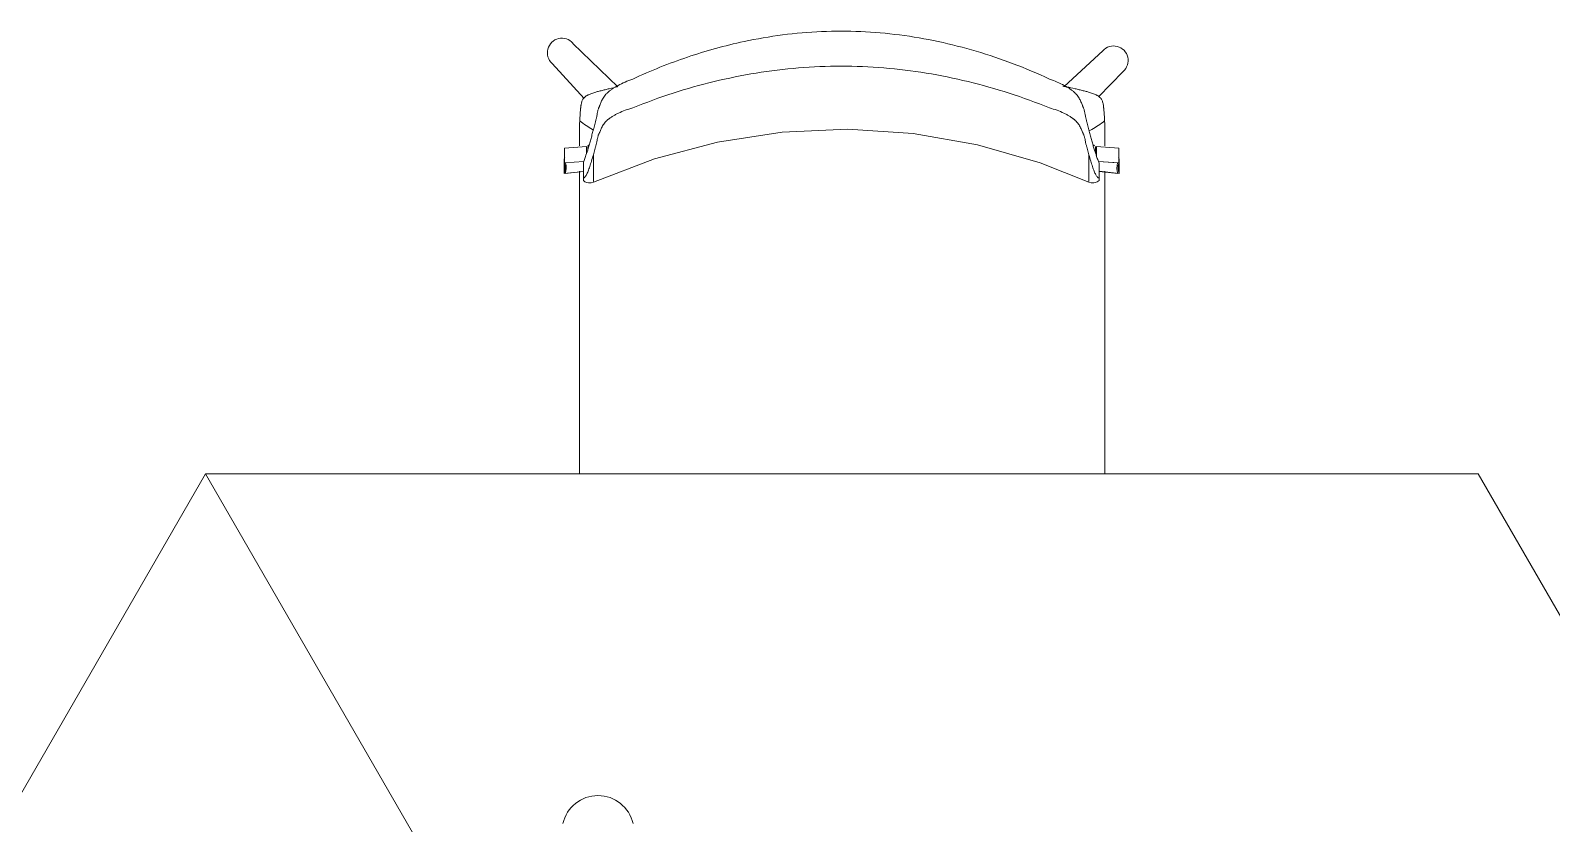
# Model space of a CAD drawing. Header units: millimetres. Extents: x 155927 to 326028, y -36033 to 97293.
# Drawn here: x 176197 to 177572, y 21562 to 22279 of the extents above; entities that cross this region are included whole.
import ezdxf

# ---------------------------------------------------------------- set-up
doc = ezdxf.new("R2010")
doc.units = ezdxf.units.MM
doc.header["$MEASUREMENT"] = 0
doc.layers.add('A-GENM', color=8, linetype='CONTINUOUS', lineweight=9)
doc.layers.add('I-FURN', color=8, linetype='CONTINUOUS', lineweight=9)

msp = doc.modelspace()

# ---------------------------------------------------------------- linework, layer by layer
at = {"layer": 'A-GENM'}
msp.add_arc((176709.8, 21554.8), 32.5, 12.6804, 167.3196, dxfattribs=at)
at = {"layer": 'I-FURN'}
for p, q in [((176727.8, 22227.5), (176687.1, 22266.9)), ((177166.1, 22260.2), (177131, 22228)), ((176668.4, 22248.7), (176697.4, 22217.2)), ((177162.2, 22218.7), (177184.3, 22241.5)), ((176817.9, 22177.8), (176876.4, 22186.8)), ((176876.4, 22186.8), (176935.5, 22189.3)), ((176935.5, 22189.3), (176994.5, 22185.5)), ((176679.7, 22172.2), (176699.6, 22173.6)), ((176679.7, 22158.9), (176679.7, 22172.2)), ((176699.6, 22173.6), (176699.6, 22167.7)), ((176700.6, 22173.6), (176700.6, 22170.6)), ((176760.8, 22162.6), (176817.9, 22177.8)), ((176994.5, 22185.5), (177052.7, 22175.3)), ((177052.7, 22175.3), (177109.5, 22158.9)), ((177159.5, 22167.7), (177159.5, 22173.6)), ((177160.4, 22173.6), (177180.4, 22172.3)), ((177160.4, 22164.8), (177160.4, 22173.6)), ((177180.4, 22172.3), (177180.4, 22158.9)), ((176679.4, 22162.5), (176679.4, 22149.2)), ((176697.1, 22160.1), (176679.7, 22158.9)), ((176696.6, 22145), (176696.6, 22158.6)), ((176705.7, 22141.4), (176760.8, 22162.6)), ((177109.5, 22158.9), (177153.4, 22141.4)), ((177180.4, 22158.9), (177162, 22160.2)), ((177179.4, 22158.9), (177162, 22160.1)), ((177162.6, 22145), (177162.6, 22158.6)), ((177180.7, 22149.2), (177180.7, 22162.5)), ((176679.4, 22149.2), (176696.6, 22151.2)), ((176680.3, 22149.2), (176696.6, 22151.2)), ((177162.6, 22151.4), (177180.7, 22149.2)), ((177162.6, 22151.2), (177179.7, 22149.2)), ((176696.6, 22142.9), (176698.1, 22141.9)), ((176698.1, 22141.9), (176699.8, 22141.1)), ((176699.8, 22141.1), (176701.3, 22140.8)), ((176701.3, 22140.8), (176703.6, 22140.8)), ((176703.6, 22140.8), (176705.7, 22141.4)), ((177155.5, 22140.8), (177153.4, 22141.4)), ((177157.8, 22140.8), (177155.5, 22140.8)), ((177159.3, 22141.1), (177157.8, 22140.8)), ((177161, 22141.9), (177159.3, 22141.1)), ((177162.6, 22142.9), (177161, 22141.9)), ((176355.3, 21877.9), (175780.3, 20882)), ((176910.3, 20916.6), (176355.3, 21877.9)), ((177505.3, 21877.9), (176355.3, 21877.9)), ((176355.3, 21877.9), (176910.3, 20916.6)), ((178080.3, 20882), (177505.3, 21877.9))]:
    msp.add_line(p, q, dxfattribs=at)
for centre, start, end in [((176677.2, 22258.5), 40.4176, 228.0338), ((177175.8, 22251.5), 310.3941, 138.0104)]:
    msp.add_arc(centre, 13.1, start, end, dxfattribs=at)
for centre, start_param, end_param in [((176662.9, 22167.9), 5.960696, 6.044337), ((176662.9, 22154.6), 5.960696, 6.540192), ((176663.8, 22154.6), 5.960696, 6.540192), ((177196.2, 22154.6), 2.884586, 3.464082), ((177197.2, 22154.6), 2.884586, 3.464082), ((177197.2, 22167.9), 3.380441, 3.464082)]:
    msp.add_ellipse(centre, major_axis=(17.4, 0), ratio=0.978487, start_param=start_param, end_param=end_param, dxfattribs=at)
for points, knots in [([(176741.4, 22234.7), (176757.5, 22242.2), (176790.3, 22255.4), (176847.3, 22271.2), (176911.8, 22279.7), (176982.7, 22276.5), (177040.5, 22264), (177085.3, 22248.9), (177107, 22239.7), (177117.7, 22234.7)], [-1, -1, -1, -1, -0.863636, -0.727273, -0.545455, -0.363636, -0.181818, -0.090909, 0, 0, 0, 0]), ([(177117.7, 22208.7), (177105.8, 22213.5), (177081.6, 22222.3), (177032, 22236.4), (176968.3, 22246.8), (176890.8, 22246.8), (176827.1, 22236.4), (176777.5, 22222.4), (176753.4, 22213.5), (176741.4, 22208.7)], [-1, -1, -1, -1, -0.9, -0.8, -0.6, -0.4, -0.2, -0.1, 0, 0, 0, 0]), ([(176693.4, 22197), (176693.4, 22198.1), (176693.5, 22199.7), (176693.7, 22201.7), (176693.7, 22202.8), (176693.8, 22203.6), (176693.8, 22204.4), (176693.9, 22205.4), (176694, 22206.6), (176694.1, 22207.8), (176694.2, 22208.7), (176694.3, 22209.2), (176694.3, 22209.6), (176694.4, 22210), (176694.4, 22210.5), (176694.6, 22211.4), (176694.8, 22212.6), (176695.1, 22214), (176695.5, 22215.2), (176696.2, 22216.4), (176697.1, 22217.6), (176698, 22218.5), (176698.9, 22219.2), (176699.6, 22219.6), (176700.3, 22220), (176701.3, 22220.5), (176702.6, 22221.1), (176704.3, 22221.7), (176706, 22222.3), (176707.8, 22222.8), (176709.4, 22223.3), (176710.9, 22223.7), (176712.6, 22224.2), (176714.4, 22224.6), (176716.9, 22225.2), (176721.3, 22226.2), (176725.1, 22227.1), (176727.4, 22227.6)], [0, 0, 0, 0, 0.0625, 0.09375, 0.109375, 0.125, 0.140625, 0.15625, 0.1875, 0.21875, 0.234375, 0.242188, 0.25, 0.257812, 0.265625, 0.28125, 0.3125, 0.34375, 0.375, 0.40625, 0.4375, 0.46875, 0.484375, 0.5, 0.515625, 0.53125, 0.5625, 0.59375, 0.625, 0.65625, 0.6875, 0.71875, 0.75, 0.78125, 0.8125, 0.875, 1, 1, 1, 1]), ([(176699, 22165.8), (176699.7, 22167.7), (176700.7, 22170.9), (176702.2, 22175.9), (176703.3, 22180), (176704.4, 22184.2), (176705.6, 22188.7), (176706.7, 22192.8), (176707.6, 22196.1), (176708.2, 22198.3), (176708.5, 22200), (176708.9, 22201.7), (176709.1, 22203.4), (176709.5, 22205.1), (176709.8, 22206.5), (176710.2, 22207.6), (176710.5, 22208.5), (176710.7, 22209), (176710.9, 22209.3), (176711, 22209.7), (176711.2, 22210.2), (176711.6, 22211.1), (176712.1, 22212.5), (176712.8, 22214.1), (176713.5, 22215.8), (176714.5, 22217.5), (176715.6, 22219.3), (176716.8, 22220.7), (176717.7, 22221.7), (176718.3, 22222.2), (176718.8, 22222.6), (176719.2, 22223.1), (176719.9, 22223.6), (176721.1, 22224.6), (176723, 22225.9), (176725.4, 22227.5), (176729.1, 22229.5), (176734.2, 22232), (176738.9, 22233.9), (176741.4, 22234.7)], [0, 0, 0, 0, 0.142857, 0.214286, 0.285714, 0.357143, 0.428571, 0.5, 0.535714, 0.571429, 0.589286, 0.607143, 0.642857, 0.660714, 0.678571, 0.696429, 0.705357, 0.709821, 0.714286, 0.71875, 0.723214, 0.732143, 0.75, 0.767857, 0.785714, 0.803571, 0.821429, 0.839286, 0.848214, 0.852679, 0.857143, 0.861607, 0.866071, 0.875, 0.892857, 0.910714, 0.928571, 0.964286, 1, 1, 1, 1]), ([(177117.7, 22234.7), (177120.2, 22233.9), (177124.9, 22232), (177130.1, 22229.5), (177133.7, 22227.5), (177136.1, 22225.9), (177138, 22224.6), (177139.2, 22223.6), (177139.9, 22223.1), (177140.4, 22222.6), (177140.8, 22222.2), (177141.4, 22221.7), (177142.4, 22220.7), (177143.5, 22219.3), (177144.6, 22217.5), (177145.6, 22215.8), (177146.3, 22214.1), (177147, 22212.5), (177147.5, 22211.1), (177147.9, 22210.2), (177148.1, 22209.7), (177148.2, 22209.3), (177148.4, 22209), (177148.6, 22208.5), (177148.9, 22207.6), (177149.3, 22206.5), (177149.6, 22205.1), (177150, 22203.4), (177150.3, 22201.7), (177150.6, 22200), (177150.9, 22198.7), (177151.2, 22197.4), (177151.6, 22195.7), (177152.4, 22192.8), (177153.5, 22188.7), (177154.7, 22184.2), (177155.8, 22180), (177156.9, 22175.9), (177158, 22172.2), (177159.1, 22168.7), (177159.8, 22166.7), (177160.1, 22165.8)], [0, 0, 0, 0, 0.035714, 0.071429, 0.089286, 0.107143, 0.125, 0.133929, 0.138393, 0.142857, 0.147321, 0.151786, 0.160714, 0.178571, 0.196429, 0.214286, 0.232143, 0.25, 0.267857, 0.276786, 0.28125, 0.285714, 0.290179, 0.294643, 0.303571, 0.321429, 0.339286, 0.357143, 0.392857, 0.410714, 0.428571, 0.446429, 0.464286, 0.5, 0.571429, 0.642857, 0.714286, 0.785714, 0.857143, 0.928571, 1, 1, 1, 1]), ([(177133.6, 22227.6), (177135.9, 22227.1), (177139.7, 22226.2), (177144.1, 22225.2), (177146.6, 22224.6), (177148.4, 22224.2), (177150.1, 22223.7), (177151.6, 22223.3), (177153.2, 22222.8), (177155, 22222.3), (177156.8, 22221.7), (177158.4, 22221.1), (177159.8, 22220.5), (177160.7, 22220), (177161.4, 22219.6), (177162.1, 22219.2), (177163, 22218.5), (177163.9, 22217.6), (177164.8, 22216.4), (177165.5, 22215.2), (177165.9, 22214), (177166.2, 22212.6), (177166.5, 22211.4), (177166.6, 22210.5), (177166.7, 22210), (177166.7, 22209.6), (177166.7, 22209.2), (177166.8, 22208.7), (177166.9, 22207.8), (177167, 22206.6), (177167.1, 22205.4), (177167.2, 22204.4), (177167.2, 22203.6), (177167.3, 22202.8), (177167.4, 22201.7), (177167.5, 22199.7), (177167.6, 22198.1), (177167.6, 22197)], [0, 0, 0, 0, 0.125, 0.1875, 0.21875, 0.25, 0.28125, 0.3125, 0.34375, 0.375, 0.40625, 0.4375, 0.46875, 0.484375, 0.5, 0.515625, 0.53125, 0.5625, 0.59375, 0.625, 0.65625, 0.6875, 0.71875, 0.734375, 0.742188, 0.75, 0.757812, 0.765625, 0.78125, 0.8125, 0.84375, 0.859375, 0.875, 0.890625, 0.90625, 0.9375, 1, 1, 1, 1]), ([(176741.4, 22208.7), (176738.9, 22208), (176734.3, 22206.5), (176729.2, 22204.4), (176725.6, 22202.5), (176723.2, 22201.1), (176721.3, 22199.9), (176720.1, 22199), (176719.4, 22198.5), (176718.9, 22198.2), (176718.5, 22197.8), (176717.9, 22197.2), (176716.9, 22196.3), (176715.7, 22194.9), (176714.5, 22193.2), (176713.6, 22191.5), (176712.7, 22189.8), (176712, 22188.2), (176711.5, 22186.9), (176711.1, 22186), (176710.9, 22185.5), (176710.7, 22185.2), (176710.6, 22184.8), (176710.4, 22184.4), (176710, 22183.6), (176709.7, 22182.6), (176709.4, 22181.4), (176709.1, 22179.9), (176708.8, 22178.5), (176708.6, 22177), (176708.3, 22175.8), (176708, 22174.6), (176707.5, 22173), (176706.8, 22170.2), (176706.1, 22167.9), (176705.7, 22166.3)], [0, 0, 0, 0, 0.0625, 0.125, 0.15625, 0.1875, 0.21875, 0.234375, 0.242188, 0.25, 0.257812, 0.265625, 0.28125, 0.3125, 0.34375, 0.375, 0.40625, 0.4375, 0.46875, 0.484375, 0.492188, 0.5, 0.507812, 0.515625, 0.53125, 0.5625, 0.59375, 0.625, 0.6875, 0.71875, 0.75, 0.78125, 0.8125, 0.875, 1, 1, 1, 1]), ([(177153.4, 22166.3), (177153, 22167.9), (177152.3, 22170.2), (177151.6, 22173), (177151.2, 22174.6), (177150.8, 22175.8), (177150.5, 22177), (177150.3, 22178.5), (177150, 22179.9), (177149.7, 22181.4), (177149.4, 22182.6), (177149.1, 22183.6), (177148.8, 22184.4), (177148.6, 22184.8), (177148.4, 22185.2), (177148.2, 22185.5), (177148, 22186), (177147.6, 22186.9), (177147.1, 22188.2), (177146.4, 22189.8), (177145.5, 22191.5), (177144.6, 22193.2), (177143.4, 22194.9), (177142.2, 22196.3), (177141.2, 22197.2), (177140.6, 22197.8), (177140.2, 22198.2), (177139.7, 22198.5), (177139, 22199), (177137.8, 22199.9), (177135.9, 22201.1), (177133.5, 22202.5), (177129.9, 22204.4), (177124.8, 22206.5), (177120.2, 22208), (177117.7, 22208.7)], [0, 0, 0, 0, 0.125, 0.1875, 0.21875, 0.25, 0.28125, 0.3125, 0.375, 0.40625, 0.4375, 0.46875, 0.484375, 0.492188, 0.5, 0.507812, 0.515625, 0.53125, 0.5625, 0.59375, 0.625, 0.65625, 0.6875, 0.71875, 0.734375, 0.742188, 0.75, 0.757812, 0.765625, 0.78125, 0.8125, 0.84375, 0.875, 0.9375, 1, 1, 1, 1]), ([(176693.4, 22197), (176695.3, 22195.4), (176699.1, 22192.5), (176703.3, 22190), (176705.7, 22188.8), (176706, 22188.6)], [0, 0, 0, 0, 0.02777778, 0.05555556, 0.06066679, 0.06066679, 0.06066679, 0.06066679]), ([(177153.6, 22188), (177154.4, 22188.4), (177157.2, 22189.7), (177161.9, 22192.5), (177165.8, 22195.4), (177167.6, 22197)], [0.93303317, 0.93303317, 0.93303317, 0.93303317, 0.94444444, 0.97222222, 1, 1, 1, 1]), ([(176705.7, 22142), (176705.7, 22142.3), (176705.7, 22142.9), (176705.7, 22144.9), (176705.7, 22148.8), (176705.7, 22156), (176705.7, 22162.6), (176705.7, 22166.3)], [0.4444444, 0.4444444, 0.4444444, 0.4444444, 0.5138889, 0.5833333, 0.7222222, 0.8611111, 1, 1, 1, 1]), ([(177153.4, 22166.3), (177153.4, 22163.3), (177153.4, 22157.9), (177153.4, 22151.6), (177153.4, 22146.8), (177153.4, 22144.2), (177153.4, 22142.7), (177153.4, 22142.2), (177153.4, 22142)], [0, 0, 0, 0, 0.1111111, 0.2222222, 0.3333333, 0.4444444, 0.5, 0.5555556, 0.5555556, 0.5555556, 0.5555556]), ([(176693.2, 21877.6), (176693.2, 21877.8), (176693.2, 21880.4), (176693.2, 21885.6), (176693.2, 21893.2), (176693.2, 21900.8), (176693.2, 21910.9), (176693.2, 21923.4), (176693.2, 21935.8), (176693.2, 21945.9), (176693.2, 21953.5), (176693.2, 21961.2), (176693.2, 21971.2), (176693.2, 21983.7), (176693.2, 21998.7), (176693.2, 22013.9), (176693.2, 22029), (176693.2, 22043.9), (176693.2, 22056.3), (176693.2, 22066.4), (176693.2, 22074), (176693.2, 22081.6), (176693.2, 22091.5), (176693.2, 22103.7), (176693.2, 22116.1), (176693.2, 22126.2), (176693.2, 22133.9), (176693.2, 22141.7), (176693.2, 22147.6), (176693.2, 22150.8), (176693.2, 22151.5)], [-0.7511307, -0.7511307, -0.7511307, -0.7511307, -0.75, -0.7321429, -0.7142857, -0.6964286, -0.6785714, -0.6428571, -0.6071429, -0.5892857, -0.5714286, -0.5535714, -0.5357143, -0.5, -0.4642857, -0.4285714, -0.3928571, -0.3571429, -0.3214286, -0.3035714, -0.2857143, -0.2678571, -0.25, -0.2142857, -0.1785714, -0.1607143, -0.1428571, -0.125, -0.1071429, -0.1022726, -0.1022726, -0.1022726, -0.1022726]), ([(176696.6, 22145), (176696.6, 22144.5), (176696.6, 22143.6), (176696.6, 22143), (176696.6, 22142.9), (176696.6, 22143.5), (176696.6, 22144.3), (176696.6, 22144.6)], [0, 0, 0, 0, 0.125, 0.25, 0.375, 0.5, 0.5828112, 0.5828112, 0.5828112, 0.5828112]), ([(177162.6, 22144.6), (177162.6, 22144.3), (177162.6, 22143.5), (177162.6, 22142.9), (177162.6, 22143), (177162.6, 22143.6), (177162.6, 22144.5), (177162.6, 22145)], [0.4162183, 0.4162183, 0.4162183, 0.4162183, 0.5, 0.625, 0.75, 0.875, 1, 1, 1, 1]), ([(177167.8, 22151.5), (177167.8, 22151), (177167.8, 22145.5), (177167.8, 22134.7), (177167.8, 22119.3), (177167.8, 22104.2), (177167.8, 22091.7), (177167.8, 22081.6), (177167.8, 22074), (177167.8, 22066.3), (177167.8, 22056.2), (177167.8, 22043.7), (177167.8, 22031.3), (177167.8, 22021.3), (177167.8, 22013.7), (177167.8, 22006.2), (177167.8, 21996.2), (177167.8, 21983.9), (177167.8, 21971.5), (177167.8, 21961.5), (177167.8, 21953.8), (177167.8, 21946.2), (177167.8, 21936.1), (177167.8, 21923.5), (177167.8, 21908.4), (177167.8, 21893.1), (177167.8, 21882.8), (177167.8, 21877.7), (177167.8, 21877.6)], [-0.896036, -0.896036, -0.896036, -0.896036, -0.8928571, -0.8571429, -0.8214286, -0.7857143, -0.75, -0.7321429, -0.7142857, -0.6964286, -0.6785714, -0.6428571, -0.6071429, -0.5892857, -0.5714286, -0.5535714, -0.5357143, -0.5, -0.4642857, -0.4464286, -0.4285714, -0.4107143, -0.3928571, -0.3571429, -0.3214286, -0.2857143, -0.25, -0.2493139, -0.2493139, -0.2493139, -0.2493139])]:
    msp.add_open_spline(points, degree=3, knots=knots, dxfattribs=at)
for points in [[(177133.6, 22227.6), (177132.4, 22227.8), (177131.2, 22228), (177129.9, 22228.3)], [(177130, 22228.2), (177131.2, 22228), (177132.4, 22227.8), (177133.6, 22227.6)], [(176693.2, 22193.1), (176693.2, 22193.8), (176693.3, 22195.1), (176693.3, 22196.3), (176693.4, 22197)], [(176693.2, 22174.2), (176693.2, 22180.7), (176693.2, 22187), (176693.2, 22193.1)], [(177167.6, 22197), (177167.7, 22196.3), (177167.7, 22195.1), (177167.8, 22193.8), (177167.8, 22193.1)], [(177167.8, 22193.1), (177167.8, 22187), (177167.8, 22180.7), (177167.8, 22174.2)], [(176701.9, 22175.2), (176701.5, 22174.9), (176701.1, 22174.7), (176700.7, 22174.4)], [(177158.4, 22174.4), (177158, 22174.7), (177157.6, 22174.9), (177157.2, 22175.2)], [(176705.7, 22166.3), (176705.1, 22164.3), (176704, 22160.5), (176702.4, 22155.5), (176700.9, 22151.3), (176699.4, 22148), (176697.9, 22145.9), (176697, 22145.2), (176696.6, 22145)], [(176696.6, 22158.6), (176696.9, 22159.7), (176697.8, 22162), (176698.6, 22164.5), (176699, 22165.8)], [(177162.6, 22145), (177162.1, 22145.2), (177161.2, 22145.9), (177159.7, 22148), (177158.2, 22151.3), (177156.7, 22155.5), (177155.1, 22160.5), (177154, 22164.3), (177153.4, 22166.3)], [(177160.1, 22165.8), (177160.5, 22164.5), (177161.4, 22162), (177162.2, 22159.7), (177162.6, 22158.6)]]:
    msp.add_open_spline(points, degree=3, dxfattribs=at)

doc.saveas('drawing.dxf')
